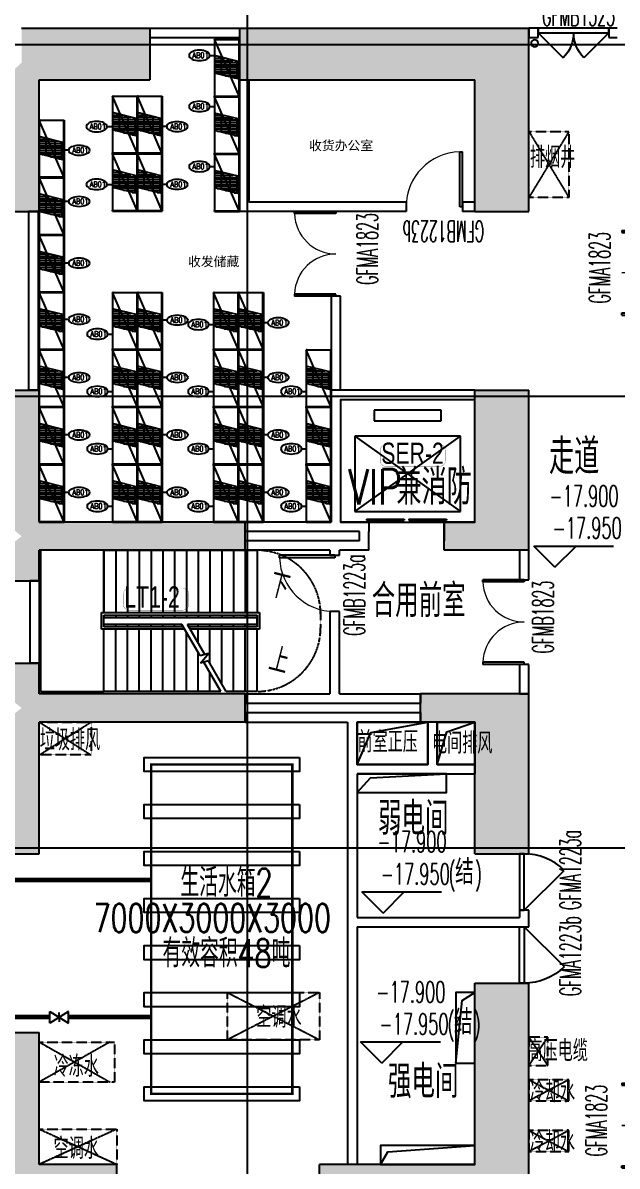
# Model space of a CAD drawing. Extents: x -12047294 to -5625356, y -1456591 to -622873.
# Drawn here: x -5755463 to -5742841, y -710536 to -686239 of the extents above; entities that cross this region are included whole.
import ezdxf
from ezdxf.enums import TextEntityAlignment as Align

# ---------------------------------------------------------------- set-up
doc = ezdxf.new("R2010")
doc.units = 0
doc.header["$LTSCALE"] = 10
doc.header["$MEASUREMENT"] = 0
for name, pattern in [('__DASH', [0.35, 0.25, -0.1]), ('DASH', [0.35, 0.25, -0.1]), ('DOTE', [2.42, 2, -0.2, 0.02, -0.2])]:
    doc.linetypes.add(name, pattern=pattern)
for name, color, linetype in [('A-COLUMN', 10, 'Continuous'), ('A-COLUMNH', 252, 'Continuous'), ('A-DIMELVE', 3, 'Continuous'), ('A-DIMLEAD', 130, 'Continuous'), ('A-DIMSYMB', 3, 'Continuous'), ('A-DOORWIN', 151, 'Continuous'), ('A-HOLE', 30, 'Continuous'), ('A-Hole-up', 40, 'DASH'), ('A-LINE', 4, 'Continuous'), ('A-STAIR', 152, 'Continuous'), ('A-STAIRS', 150, 'Continuous'), ('A-TEXTDOOR', 181, 'Continuous'), ('A-TextNum', 211, 'Continuous'), ('A-TextRoom', 7, 'Continuous'), ('A-TEXTROOM-报建', 210, 'Continuous'), ('A-TK', 7, 'Continuous'), ('A-WALL', 2, 'Continuous'), ('DOTE', 9, 'DOTE'), ('EQUIP', 1, 'Continuous'), ('Iteam', 4, 'Continuous'), ('M-AREA', 156, 'Continuous'), ('P-TEXT', 102, 'Continuous'), ('P-冷水-设备', 156, 'Continuous'), ('P-消火栓-立管', 156, 'Continuous'), ('P-给排水-文字', 156, 'Continuous'), ('P-设备基础', 156, 'Continuous')]:
    doc.layers.add(name, color=color, linetype=linetype)
doc.layers.add('p-冷水', color=156, linetype='Continuous', lineweight=60)
doc.styles.add('_TCH_DIM', font='tjromans.shx', dxfattribs={"width": 0.8, "bigfont": 'tjhztxt.shx'})
doc.styles.add('_TCH_WINDOW', font='tjromans.shx', dxfattribs={"width": 0.7, "height": 3.5, "bigfont": 'tjhztxt.shx'})
doc.styles.add('ARIAL', font='arial.ttf', dxfattribs={"width": 1.1})
doc.styles.add('DIM_FONT', font='romanc.shx', dxfattribs={"width": 0.8, "bigfont": 'hztxt.shx'})
doc.styles.add('SHZF-注释', font='romanc.shx', dxfattribs={"width": 0.8, "bigfont": 'shzf-hz.shx'})
doc.styles.get("Standard").update_dxf_attribs({"font": 'tjromans.shx', "width": 0.75, "bigfont": 'tjhztxt.shx'})
doc.styles.add('tjhz', font='tjromans.shx', dxfattribs={"width": 0.5, "bigfont": 'tjhztxt.shx'})
doc.styles.add('房间功能', font='tjromand.shx', dxfattribs={"width": 0.75, "bigfont": 'tjhts.shx'})
doc.styles.add('注解汉字', font='tjromans.shx', dxfattribs={"width": 0.75, "bigfont": 'tjhztxt.shx'})

# ---------------------------------------------------------------- blocks, each defined once
blk = doc.blocks.new('A$C50D712EB')
at = {"layer": 'M-AREA'}
blk.add_lwpolyline([(-9230, -9300), (19468, -9300), (19468, 2250), (-9230, 2250)], close=True, dxfattribs=at)
blk = doc.blocks.new('阀门')
for p, q in [((150, -100), (-150, 100)), ((150, 100), (-150, -100)), ((-150, 100), (-150, -100)), ((0, 100), (0, -100)), ((150, 100), (150, -100))]:
    blk.add_line(p, q)
blk = doc.blocks.new('SHB')
at = {"layer": 'P-冷水-设备'}
for p, q in [((-105, 656), (-105, 636)), ((-105, 656), (105, 656)), ((105, 636), (105, 656)), ((-105, 636), (-105, 616)), ((105, 636), (-105, 636)), ((105, 636), (-105, 636)), ((-105, 636), (105, 636)), ((-105, 616), (105, 616)), ((-105, 486), (-105, 506)), ((-105, 506), (105, 506)), ((105, 486), (-105, 486)), ((105, 486), (-105, 486)), ((-62, 466), (-40, 316)), ((63, 466), (40, 316)), ((105, 616), (105, 636)), ((105, 506), (105, 486)), ((344, 0), (-349, 0)), ((-243, -84), (-243, 205)), ((-199, 199), (-226, 199)), ((-50, 243), (-205, 243)), ((-199, 199), (-199, 226)), ((-199, 199), (-175, 199)), ((-199, 199), (-199, 174)), ((-179, 141), (-168, 110)), ((-153, 153), (-173, 173)), ((-153, 153), (-168, 138)), ((-153, 153), (-137, 169)), ((-153, 153), (-136, 136)), ((-141, 179), (-110, 168)), ((-66, 296), (66, 296)), ((-66, 296), (-66, 270)), ((-66, 270), (-11, 270)), ((-65, 282), (-10, 282)), ((0, 296), (0, -281)), ((9, 270), (65, 270)), ((10, 282), (66, 282)), ((205, 243), (45, 243)), ((67, 295), (67, 270)), ((141, 179), (110, 168)), ((153, 153), (136, 136)), ((153, 153), (137, 169)), ((153, 153), (173, 173)), ((153, 153), (168, 138)), ((179, 141), (168, 110)), ((199, 199), (175, 199)), ((199, 199), (199, 226)), ((199, 199), (199, 174)), ((199, 199), (226, 199)), ((243, -205), (243, 205)), ((-328, -134), (-297, -193)), ((-322, -131), (-291, -190)), ((-319, -163), (-315, -170)), ((-314, -160), (-318, -162)), ((-310, -168), (-314, -170)), ((-299, -152), (-308, -157)), ((-306, -156), (-302, -164)), ((-295, -160), (-304, -165)), ((-299, -141), (-303, -143)), ((-303, -144), (-291, -168)), ((-184, -97), (-302, -159)), ((-298, -141), (-285, -165)), ((-291, -191), (-295, -194)), ((-287, -146), (-294, -149)), ((-283, -154), (-289, -157)), ((-286, -166), (-289, -168)), ((-277, -69), (-245, -129)), ((-214, -189), (-245, -129)), ((-243, -205), (-243, -174)), ((-199, -199), (-226, -199)), ((-186, -74), (-220, -92)), ((-49, -243), (-205, -243)), ((-170, -112), (-200, -128)), ((-199, -199), (-199, -174)), ((-199, -199), (-199, -226)), ((-199, -199), (-175, -199)), ((-179, -141), (-168, -110)), ((-153, -153), (-173, -173)), ((-153, -153), (-168, -138)), ((-153, -153), (-136, -136)), ((-153, -153), (-137, -169)), ((-141, -179), (-110, -168)), ((-85, -311), (-85, -291)), ((-85, -291), (85, -291)), ((85, -311), (-85, -311)), ((-66, -266), (-11, -266)), ((-66, -291), (-66, -266)), ((-66, -291), (66, -291)), ((-65, -278), (-10, -278)), ((-62, -561), (-40, -311)), ((9, -266), (67, -266)), ((10, -278), (66, -278)), ((63, -561), (40, -311)), ((205, -243), (45, -243)), ((67, -290), (67, -266)), ((85, -291), (85, -311)), ((141, -179), (110, -168)), ((153, -153), (136, -136)), ((153, -153), (137, -169)), ((153, -153), (168, -138)), ((153, -153), (173, -173)), ((179, -141), (168, -110)), ((199, -199), (175, -199)), ((199, -199), (199, -174)), ((199, -199), (199, -226)), ((199, -199), (226, -199)), ((-105, -581), (-105, -561)), ((-105, -561), (105, -561)), ((-105, -581), (-105, -601)), ((105, -581), (-105, -581)), ((105, -581), (-105, -581)), ((-105, -601), (105, -601)), ((105, -561), (105, -581)), ((105, -601), (105, -581)), ((-105, -731), (-105, -711)), ((-105, -711), (105, -711)), ((105, -731), (-105, -731)), ((-105, -731), (-105, -751)), ((105, -731), (-105, -731)), ((-105, -751), (105, -751)), ((105, -711), (105, -731)), ((105, -751), (105, -731))]:
    blk.add_line(p, q, dxfattribs=at)
for points in [[(400, -400), (-400, -400), (-400, 400), (400, 400)], [(-105, 486), (-105, 466), (105, 466), (105, 486)], [(-85, 316), (-85, 296), (85, 296), (85, 316)]]:
    blk.add_lwpolyline(points, close=True, dxfattribs=at)
for centre, radius in [((-199, 199), 22), ((-199, 199), 12), ((0, 0), 199), ((0, 0), 176), ((-153, 153), 18.7), ((-153, 153), 10.2), ((0, 276), 11.6), ((0, 276), 6.5), ((153, 153), 18.7), ((153, 153), 10.2), ((199, 199), 22), ((199, 199), 12), ((-245, -129), 45.2), ((-245, -129), 37.4), ((-245, -129), 7.19), ((-199, -199), 22), ((-199, -199), 12), ((-153, -153), 18.7), ((-153, -153), 10.2), ((0, -272), 11.6), ((0, -272), 6.5), ((153, -153), 18.7), ((153, -153), 10.2), ((199, -199), 22), ((199, -199), 12)]:
    blk.add_circle(centre, radius, dxfattribs=at)
for centre, radius, start, end in [((0, 561), 83.3, 138.6522, 221.3478), ((0, 561), 83.3, 318.6522, 41.3478), ((-205, 205), 37.8, 90, 180), ((-153, 153), 28.8, 63.6632, 206.3368), ((-65, 283), 0.917, 180, 270), ((-163, 215), 122, 350.384, 24.4927), ((163, 215), 122, 155.5073, 189.616), ((66, 295), 0.917, 0, 90), ((66, 283), 0.917, 270, 0), ((153, 153), 28.8, 333.6632, 116.3368), ((205, 205), 37.8, 0, 90), ((-314, -169), 1.08, 207.7287, 297.7287), ((-302, -144), 1.08, 117.7287, 207.7287), ((-299, -142), 1.08, 27.7287, 117.7287), ((-296, -193), 1.08, 207.7287, 297.7287), ((-290, -167), 1.08, 207.7287, 297.7287), ((-292, -190), 1.08, 297.7287, 27.7287), ((-286, -165), 1.08, 297.7287, 27.7287), ((-205, -205), 37.8, 180, 270), ((-153, -153), 28.8, 153.6632, 296.3368), ((-65, -278), 0.917, 90, 180), ((-163, -215), 122, 335.5073, 9.616), ((163, -215), 122, 170.384, 204.4927), ((66, -278), 0.917, 0, 90), ((66, -290), 0.917, 270, 0), ((153, -153), 28.8, 243.6632, 26.3368), ((205, -205), 37.8, 270, 0), ((0, -656), 83.3, 138.6522, 221.3478), ((0, -656), 83.3, 318.6522, 41.3478)]:
    blk.add_arc(centre, radius, start, end, dxfattribs=at)
at = {"layer": 'P-冷水-设备', "style": 'DIM_FONT', "width": 0.8, "flags": 9}
for tag in ['YSIZE', 'XSIZE']:
    blk.add_attdef(tag, (0, 0), '', height=0.935, rotation=90, dxfattribs=at)
blk = doc.blocks.new('A$C39986770')
at = {"layer": 'p-冷水'}
for p, q in [((700, 1928), (-1700, 1928)), ((-600, 1717), (-600, 1928)), ((0, 1717), (0, 1928)), ((700, 0), (-1700, 0)), ((-1200, 0), (-1200, 212)), ((-600, 0), (-600, 212)), ((0, 0), (0, 212))]:
    blk.add_line(p, q, dxfattribs=at)
at = {"layer": 'p-冷水', "ltscale": 0.75}
blk.add_line((-1200, 717), (-1200, 564), dxfattribs=at)
at = {"layer": 'P-冷水-设备'}
for p, q in [((-1780, 1828), (-1780, 2028)), ((-1700, 1828), (-1700, 2028)), ((700, 1828), (700, 2028)), ((780, 1828), (780, 2028)), ((-1200, 628), (-1200, 1228)), ((300, 628), (600, 1228)), ((600, 628), (300, 1228)), ((-1500, 928), (-900, 928)), ((-1279, 564), (-1279, 549)), ((-1121, 564), (-1279, 564)), ((-1121, 564), (-1279, 564)), ((-1279, 549), (-1121, 549)), ((-1121, 549), (-1121, 564)), ((-1279, 452), (-1279, 467)), ((-1279, 467), (-1121, 467)), ((-1121, 452), (-1279, 452)), ((-1121, 452), (-1279, 452)), ((-1121, 467), (-1121, 452)), ((-1780, -100), (-1780, 100)), ((-1700, -100), (-1700, 100)), ((700, -100), (700, 100)), ((780, -100), (780, 100))]:
    blk.add_line(p, q, dxfattribs=at)
for points in [[(-1500, 1228), (-1500, 628), (-900, 628), (-900, 1228)], [(300, 1228), (300, 628), (600, 628), (600, 1228)]]:
    blk.add_lwpolyline(points, close=True, dxfattribs=at)
blk.add_circle((-1200, 928), 212, dxfattribs=at)
for start, end in [(138.6522, 221.3478), (318.6522, 41.3478)]:
    blk.add_arc((-1200, 508), 62.4, start, end, dxfattribs=at)
at = {"layer": 'P-冷水-设备', "xscale": -0.75, "yscale": 0.75, "zscale": 0.75, "rotation": 269.9999999998505}
for p in [(-600, 1604), (0, 1604), (-1200, 324), (-600, 324), (0, 324)]:
    blk.add_blockref('阀门', p, dxfattribs=at)
at = {"layer": 'P-冷水-设备', "extrusion": (0, 0, -1), "xscale": 0.75, "yscale": 0.75, "zscale": -0.75, "rotation": 179.9999999998296}
for p in [(600, 928), (0, 928)]:
    blk.add_blockref('SHB', p, dxfattribs=at)
blk = doc.blocks.new('*U133')
for p, q in [((-2, -1.25), (-2, 1.25)), ((-2, 1.25), (2, -1.25)), ((2, 1.25), (-2, -1.25)), ((0, 0), (0, 1)), ((0, 0), (0, -1)), ((2, -1.25), (2, 1.25))]:
    blk.add_line(p, q)
blk = doc.blocks.new('A$C26B52835')
at = {"layer": 'p-冷水'}
for p, q in [((4370, -3450), (2700, -3450)), ((2700, -3450), (2700, -4250)), ((6930, -3450), (12250, -3450)), ((10102, -6375), (8200, -6375)), ((12250, -6375, 3709), (10498, -6375, 704))]:
    blk.add_line(p, q, dxfattribs=at)
at = {"layer": 'P-冷水-设备', "ltscale": 2, "const_width": 50}
for points in [[(12250, -1000), (12250, -8000), (15250, -8000), (15250, -1000)], [(1200, -4250), (8200, -4250), (8200, -8250), (1200, -8250)]]:
    blk.add_lwpolyline(points, close=True, dxfattribs=at)
at = {"layer": 'P-设备基础', "ltscale": 2}
for points in [[(15400, -850), (15400, -1150), (12100, -1150), (12100, -850)], [(15400, -1850), (15400, -2150), (12100, -2150), (12100, -1850)], [(15400, -2850), (15400, -3150), (12100, -3150), (12100, -2850)], [(15400, -3850), (15400, -4150), (12100, -4150), (12100, -3850)], [(1050, -8400), (1350, -8400), (1350, -4100), (1050, -4100)], [(2050, -8400), (2350, -8400), (2350, -4100), (2050, -4100)], [(3050, -8400), (3350, -8400), (3350, -4100), (3050, -4100)], [(4050, -8400), (4350, -8400), (4350, -4100), (4050, -4100)], [(5050, -8400), (5350, -8400), (5350, -4100), (5050, -4100)], [(6050, -8400), (6350, -8400), (6350, -4100), (6050, -4100)], [(7050, -8400), (7350, -8400), (7350, -4100), (7050, -4100)], [(8050, -8400), (8350, -8400), (8350, -4100), (8050, -4100)], [(15400, -4850), (15400, -5150), (12100, -5150), (12100, -4850)], [(15400, -5850), (15400, -6150), (12100, -6150), (12100, -5850)], [(15400, -6850), (15400, -7150), (12100, -7150), (12100, -6850)], [(15400, -7850), (15400, -8150), (12100, -8150), (12100, -7850)]]:
    blk.add_lwpolyline(points, close=True, dxfattribs=at)
at = {"layer": 'P-冷水-设备', "rotation": 180.0000000007623}
blk.add_blockref('A$C39986770', (5150, -1522), dxfattribs=at)
at = {"layer": 'P-冷水-设备', "xscale": 99.00000000336149, "yscale": 99.00000000336149, "zscale": 1.237499999999999}
blk.add_blockref('*U133', (10300, -6375), dxfattribs=at)
at = {"layer": 'P-给排水-文字', "style": 'tjhz', "width": 0.7}
for s, p in [('生活水箱2', (13850, -3812)), ('7000X3000X3000', (13550, -4562)), ('生活水箱1', (4750, -5484)), ('有效容积48吨', (13850, -5312)), ('7000X4000X3000', (4750, -6234)), ('有效容积64吨', (4750, -6984))]:
    blk.add_text(s, height=600, dxfattribs=at).set_placement(p, align=Align.CENTER)
blk = doc.blocks.new('$DorLib2D$00000116')
at = {"color": 0}
for p, q in [((-0.5, 0), (-0.146, 0.354)), ((0.5, 0), (0.146, 0.354))]:
    blk.add_line(p, q, dxfattribs=at)
for centre, start, end in [((-0.5, 0), 0, 45), ((0.5, 0), 135, 180)]:
    blk.add_arc(centre, 0.5, start, end, dxfattribs=at)
blk = doc.blocks.new('$DorLib2D$00000002')
for p, q in [((-0.5, 0), (-0.5, 0.4875)), ((-0.475, 0.4875), (-0.5, 0.4875)), ((-0.475, 0), (-0.475, 0.4875)), ((0.475, 0), (0.475, 0.4875)), ((0.475, 0.4875), (0.5, 0.4875)), ((0.5, 0), (0.5, 0.4875)), ((-0.5, 0), (-0.475, 0)), ((0.5, 0), (0.475, 0))]:
    blk.add_line(p, q)
at = {"lineweight": 13}
for centre, start, end in [((-0.4875, 0), 0, 88.53072), ((0.4875, 0), 91.46928, 180)]:
    blk.add_arc(centre, 0.4875, start, end, dxfattribs=at)
blk = doc.blocks.new('$DorLib2D$00000001')
for p, q in [((0.45, 0.975), (0.5, 0.975)), ((0.45, 0), (0.45, 0.975)), ((0.5, 0), (0.5, 0.975)), ((0.5, 0), (0.45, 0))]:
    blk.add_line(p, q)
at = {"lineweight": 13}
blk.add_arc((0.475, 0), 0.975, 91.4693, 180, dxfattribs=at)
blk = doc.blocks.new('VIPDT')
at = {"layer": 'A-STAIRS'}
for p, q in [((712, -225), (712, -450)), ((2138, -225), (712, -225)), ((2138, -450), (2138, -225)), ((712, -450), (2138, -450)), ((300, -775), (300, -2375)), ((2550, -775), (300, -775)), ((300, -775), (2550, -2375)), ((300, -2375), (2550, -775)), ((2550, -2375), (2550, -775)), ((300, -2375), (2550, -2375))]:
    blk.add_line(p, q, dxfattribs=at)
blk.add_lwpolyline([(2850, 0), (0, 0), (0, -2600), (2850, -2600)], close=True, dxfattribs=at)
at = {"layer": 'A-TextNum', "const_width": 5}
blk.add_lwpolyline([(974, -954), (2100, -954, -0.414214), (2235, -1089), (2235, -1282, -0.414214), (2100, -1417), (974, -1417, -0.414214), (839, -1282), (839, -1089, -0.414214)], format="xyb", close=True, dxfattribs=at)
at = {"layer": 'A-TextNum', "style": '房间功能', "width": 0.75}
blk.add_text('SER-2', height=450, dxfattribs=at).set_placement((864, -1362))
at = {"layer": 'A-TextRoom', "style": '注解汉字', "width": 0.75}
for s, p in [('兼消防', (1185, -2227)), ('VIP', (168, -2227))]:
    blk.add_text(s, height=750, dxfattribs=at).set_placement(p)
blk = doc.blocks.new('fdsDWqw#wFDS')
at = {"layer": 'A-COLUMNH'}
for points in [[(-9600, 23417), (-9225, 23050), (-6875, 23050), (-6875, 24150), (-9600, 24150)], [(-4975, 23050), (25, 23050), (1175, 24150), (-4975, 24150)], [(1175, 20250), (1175, 24150), (25, 23050), (25, 20250)], [(-9225, 20250), (-9225, 23050), (-9600, 23417), (-9975, 23050), (-9975, 20250)], [(-9600, 13350), (-9225, 13650), (-9225, 16450), (-9975, 16450), (-9975, 13650)], [(25, 13650), (1175, 13050), (1175, 16450), (25, 16450)], [(-4850, 13650), (-9225, 13650), (-9600, 13350), (-9225, 13050), (-4850, 13050)], [(1175, 13050), (25, 13650), (-625, 13650), (-625, 13050)], [(-9225, 12400), (-9225, 13050), (-9600, 13350), (-9975, 13050), (-9975, 12400)], [(-9600, 9700), (-9225, 10000), (-9225, 10650), (-9975, 10650), (-9975, 10000)], [(-4850, 10000), (-9225, 10000), (-9600, 9700), (-9225, 9400), (-4850, 9400)], [(25, 9400), (1175, 10000), (-1125, 10000), (-1125, 9400)], [(1175, 6600), (1175, 10000), (25, 9400), (25, 6600)], [(-9225, 6600), (-9225, 9400), (-9600, 9700), (-9975, 9400), (-9975, 6600)], [(25, 0), (1175, -1100), (1175, 3850), (25, 3850)], [(-9600, -367), (-9225, 0), (-9225, 2800), (-9975, 2800), (-9975, 0)], [(-7575, 0), (-9225, 0), (-9600, -367), (-9600, -1100), (-7575, -1100)], [(1175, -1100), (25, 0), (-3275, 0), (-3275, -1100)]]:
    blk.add_hatch(color=256, dxfattribs=at).paths.add_polyline_path(points)
at = {"layer": 'A-COLUMN'}
for p, q in [((-9600, 24150), (-6875, 24150)), ((-6875, 24150), (-6875, 23050)), ((-4975, 24150), (1175, 24150)), ((-4975, 24150), (-4975, 23050)), ((1175, 20250), (1175, 24150)), ((-9225, 20250), (-9225, 23050)), ((-9225, 23050), (-6875, 23050)), ((-4975, 23050), (25, 23050)), ((25, 20250), (25, 23050)), ((-9975, 20250), (-9225, 20250)), ((25, 20250), (1175, 20250)), ((-9975, 16450), (-9225, 16450)), ((-9225, 13650), (-9225, 16450)), ((25, 13650), (25, 16450)), ((25, 16450), (1175, 16450)), ((1175, 13050), (1175, 16450)), ((-4850, 13650), (-9225, 13650)), ((-4850, 13050), (-4850, 13650)), ((25, 13650), (-625, 13650)), ((-625, 13050), (-625, 13650)), ((-4850, 13050), (-9225, 13050)), ((-9225, 12400), (-9225, 13050)), ((1175, 13050), (-625, 13050)), ((-9975, 12400), (-9225, 12400)), ((-9975, 10650), (-9225, 10650)), ((-9225, 10000), (-9225, 10650)), ((-4850, 10000), (-9225, 10000)), ((-4850, 9400), (-4850, 10000)), ((1175, 10000), (-1125, 10000)), ((-1125, 9400), (-1125, 10000)), ((1175, 6600), (1175, 10000)), ((-4850, 9400), (-9225, 9400)), ((-9225, 6600), (-9225, 9400)), ((25, 9400), (-1125, 9400)), ((25, 6600), (25, 9400)), ((-9975, 6600), (-9225, 6600)), ((25, 6600), (1175, 6600)), ((25, 0), (25, 3850)), ((25, 3850), (1175, 3850)), ((1175, -1100), (1175, 3850)), ((-9975, 2800), (-9225, 2800)), ((-9225, 0), (-9225, 2800)), ((-7575, 0), (-9225, 0)), ((25, 0), (-3275, 0)), ((-7575, -1100), (-7575, 0)), ((-3275, -1100), (-3275, 0))]:
    blk.add_line(p, q, dxfattribs=at)
blk = doc.blocks.new('消火栓立管')
at = {"layer": 'P-消火栓-立管'}
blk.add_circle((0, 0), 75, dxfattribs=at)
blk = doc.blocks.new('$DorLib2D$00000114')
at = {"color": 0}
blk.add_line((0.5, 0), (-0.207, 0.707), dxfattribs=at)
blk.add_arc((0.5, 0), 1, 135, 180, dxfattribs=at)
blk = doc.blocks.new('$DorLib2D$00000127')
at = {"color": 0}
for points in [[(-0.533, 0.795), (-0.533, 0.69)], [(-0.033, 0.795), (-0.533, 0.795)], [(-0.033, 0.795), (-0.033, 0.69)], [(0.533, 0.795), (0.033, 0.795)], [(0.033, 0.795), (0.033, 0.69)], [(0.533, 0.795), (0.533, 0.69)], [(-0.033, 0.69), (-0.533, 0.69)], [(0.533, 0.69), (0.033, 0.69)], [(0.5, 0.5), (-0.5, 0.5)]]:
    blk.add_lwpolyline(points, dxfattribs=at)
blk = doc.blocks.new('LXX09082059')
at = {"layer": 'EQUIP', "color": 8}
blk.add_line((-632, -275), (588, 255), dxfattribs=at)
at = {"layer": 'EQUIP'}
for p, q in [((-632, 255), (-632, -275)), ((588, 255), (-632, 255)), ((-632, 255), (-611, 255)), ((-632, 236), (-632, 255)), ((-630, 254), (-613, 254)), ((-630, 238), (-630, 254)), ((-613, 254), (-613, 238)), ((-611, 255), (-611, 236)), ((-611, 247), (567, 247)), ((-259, -275), (-128, 255)), ((111, -275), (242, 255)), ((588, 255), (567, 255)), ((567, 255), (567, 236)), ((586, 254), (569, 254)), ((569, 254), (569, 238)), ((586, 238), (586, 254)), ((588, 255), (588, -275)), ((588, 236), (588, 255)), ((-611, 236), (-632, 236)), ((-613, 238), (-630, 238)), ((-624, -255), (-624, 236)), ((567, 236), (588, 236)), ((569, 238), (586, 238)), ((580, -255), (580, 236)), ((-632, -255), (-632, -275)), ((-611, -255), (-632, -255)), ((588, -275), (-632, -275)), ((-632, -275), (-611, -275)), ((-630, -257), (-630, -273)), ((-613, -257), (-630, -257)), ((-630, -273), (-613, -273)), ((588, -275), (-621, -275)), ((-613, -273), (-613, -257)), ((-611, -275), (-611, -255)), ((-611, -267), (567, -267)), ((567, -275), (567, -255)), ((567, -255), (588, -255)), ((588, -275), (567, -275)), ((569, -273), (569, -257)), ((569, -257), (586, -257)), ((586, -273), (569, -273)), ((586, -257), (586, -273)), ((588, -255), (588, -275))]:
    blk.add_line(p, q, dxfattribs=at)
at = {"layer": 'EQUIP', "linetype": 'Continuous'}
for p, q in [((-94, 255), (-94, -275)), ((-47, 255), (-47, -275)), ((0, 255), (0, -275)), ((47, 255), (47, -275)), ((94, 255), (94, -275)), ((141, 255), (141, -138)), ((188, 255), (188, 41)), ((234, 255), (234, 219)), ((-188, 17), (-188, -275)), ((-168, 108), (202, 108)), ((-141, 196), (-141, -275)), ((-248, -227), (122, -227)), ((-234, -162), (-234, -275)), ((-208, -80), (162, -80))]:
    blk.add_line(p, q, dxfattribs=at)

msp = doc.modelspace()

# ---------------------------------------------------------------- hatches: boundary and pattern name
at = {"layer": 'A-TEXTROOM-报建'}
h = msp.add_hatch(dxfattribs=at)
h.set_pattern_fill('ANSI31', color=156, scale=300)
h.set_pattern_definition([(45, (6459.6, 7e-09), (-336.759605, 336.759605), [])])
edge = h.paths.add_edge_path(flags=16)
edge.add_arc((-5789890.1, -733372.9), 19800.3, 180.00002, 210.33182)
edge.add_line((-5806980, -743372.1), (-5798690.9, -743375))
edge.add_arc((-5798679.1, -768354), 24979, 71.82959, 90.02715, ccw=False)
edge.add_arc((-5798679.1, -768354), 24979, 46.40636, 71.82959, ccw=False)
edge.add_arc((-5761511.4, -729209.4), 29000, 226.55073, 235.72344)
edge.add_line((-5777843.9, -753173), (-5734626.5, -753172.4))
edge.add_line((-5734626.5, -753172.4), (-5734626.6, -742573))
edge.add_line((-5734626.6, -742573), (-5724090.3, -742573.2))
edge.add_line((-5724090.3, -742573.2), (-5724090.3, -706873))
edge.add_line((-5724090.3, -706873), (-5715090.4, -706873))
edge.add_line((-5715090.4, -706873), (-5715090.4, -697848.9))
edge.add_arc((-5806750.6, -701974.8), 91753, 2.577338, 4.963321)
edge.add_arc((-5757072.8, -697881.8), 41908, 5.26452, 17.9861)
edge.add_arc((-5817479.3, -718426.1), 105710, 18.467251, 21.437185)
edge.add_arc((-5747882, -689052.2), 30252, 17.82622, 40.55905)
edge.add_arc((-5746701.1, -686704.3), 27846.7, 38.4683, 72.82075)
edge.add_arc((-5793741.7, -821555.8), 170652.4, 71.1042, 72.756978)
edge.add_line((-5743156, -658573.2), (-5782091.3, -658573.2))
edge.add_line((-5782091.3, -658573.2), (-5782091.3, -664172.9))
edge.add_line((-5782091.3, -664172.9), (-5804290.4, -664172.9))
edge.add_line((-5804290.4, -664172.9), (-5804290.4, -680572.8))
edge.add_line((-5804290.4, -680572.8), (-5809690.4, -680572.8))
edge.add_line((-5809690.4, -680572.8), (-5809690.4, -733372.9))
h.paths.add_polyline_path([(-5821993.3, -644043.7), (-5678940.3, -644043.7), (-5678940.3, -767193.7), (-5821993.3, -767193.7)])

# ---------------------------------------------------------------- linework, layer by layer
at = {"layer": 'A-DIMELVE'}
for p, q in [((-5744161.1, -697807.5), (-5744611.1, -697357.5)), ((-5744611.1, -697357.5), (-5742915.9, -697357.5)), ((-5744161.1, -697807.5), (-5743711.1, -697357.5)), ((-5747813.5, -705156.5), (-5748263.5, -704706.5)), ((-5748263.5, -704706.5), (-5746568.3, -704706.5)), ((-5747813.5, -705156.5), (-5747363.5, -704706.5)), ((-5747839.5, -708345), (-5748289.5, -707895)), ((-5748289.5, -707895), (-5746594.3, -707895)), ((-5747839.5, -708345), (-5747389.5, -707895))]:
    msp.add_line(p, q, dxfattribs=at)
at = {"layer": 'A-DIMSYMB', "color": 0, "elevation": 100}
for points in [[(-5750364.7, -698160.9, 0, 0, 0), (-5754414.7, -698160.9, 0, 0, 0), (-5754414.7, -699735.9, 0, 0, 0), (-5752189.7, -699735.9, 120, 0, 0), (-5751739.7, -699735.9, 0, 0, 0)], [(-5750364.7, -699735.9, 0, 0, 0), (-5751039.7, -699735.9, 120, 0, 0), (-5751489.7, -699735.9, 0, 0, 0)]]:
    msp.add_lwpolyline(points, format="xyseb", dxfattribs=at)
at = {"layer": 'A-DOORWIN'}
for points in [[(-5743014.7, -686348.4), (-5744514.7, -686348.4), (-5744514.7, -686448.4), (-5743014.7, -686448.4)], [(-5744914.7, -703898.4), (-5744914.7, -705098.4), (-5744814.7, -705098.4), (-5744814.7, -703898.4)], [(-5744914.7, -706648.4), (-5744914.7, -705448.4), (-5744814.7, -705448.4), (-5744814.7, -706648.4)]]:
    msp.add_lwpolyline(points, close=True, dxfattribs=at)
at = {"layer": 'A-HOLE', "elevation": 0}
for points in [[(-5748364.7, -701998.4), (-5748074.2, -701321.4), (-5746864.7, -701098.4)], [(-5746864.7, -701098.4), (-5748364.7, -701098.4), (-5748364.7, -701998.4), (-5746864.7, -701998.4), (-5746864.7, -701098.4)], [(-5746664.7, -701998.4), (-5746457.9, -701302.6), (-5745864.7, -701098.4)], [(-5745864.7, -701098.4), (-5746664.7, -701098.4), (-5746664.7, -701998.4), (-5745864.7, -701998.4), (-5745864.7, -701098.4)], [(-5748364.7, -702198.4), (-5748363.5, -702598.4), (-5746464.7, -702598.4), (-5746464.7, -702198.4), (-5748364.7, -702198.4)], [(-5748363.5, -702598.4), (-5748079.7, -702286.2), (-5746464.7, -702198.4)], [(-5745864.7, -708348.4), (-5745864.7, -706848.4), (-5746264.7, -706848.4), (-5746264.7, -708348.4), (-5745864.7, -708348.4)], [(-5746264.7, -708348.4), (-5746133.8, -707015.3), (-5745864.7, -706848.4)], [(-5747864.7, -710498.4), (-5745864.7, -710498.4), (-5745864.7, -710098.4), (-5747864.7, -710098.4), (-5747864.7, -710498.4)]]:
    msp.add_lwpolyline(points, dxfattribs=at)
for points in [[(-5748364.7, -701098.4), (-5746864.7, -701098.4), (-5746864.7, -701998.4), (-5748364.7, -701998.4)], [(-5746664.7, -701098.4), (-5745864.7, -701098.4), (-5745864.7, -701998.4), (-5746664.7, -701998.4)]]:
    msp.add_lwpolyline(points, close=True, dxfattribs=at)
at = {"layer": 'A-HOLE'}
msp.add_lwpolyline([(-5747864.7, -710498.4), (-5747714.4, -710228.6), (-5745864.7, -710098.4)], dxfattribs=at)
at = {"layer": 'A-Hole-up'}
for p, q in [((-5744714.7, -688548.4), (-5743864.7, -689948.4)), ((-5743864.7, -688548.4), (-5744714.7, -689948.4)), ((-5755114.7, -701098.4), (-5754014.7, -701798.4)), ((-5755114.7, -701798.4), (-5754014.7, -701098.4)), ((-5751114.7, -706848.4), (-5749164.7, -707848.4)), ((-5749164.7, -706848.4), (-5751114.7, -707848.4)), ((-5755114.7, -707898.4), (-5753614.7, -708748.4)), ((-5753614.7, -707898.4), (-5755114.7, -708748.4)), ((-5744714.7, -707798.4), (-5744314.7, -708398.4)), ((-5744714.7, -708398.4), (-5744314.7, -707798.4)), ((-5744714.7, -708698.4), (-5743864.7, -709148.4)), ((-5743864.7, -708698.4), (-5744714.7, -709148.4)), ((-5755114.7, -709748.4), (-5753464.7, -710498.4)), ((-5753464.7, -709748.4), (-5755114.7, -710498.4)), ((-5744714.7, -709778.4), (-5743864.7, -710228.4)), ((-5743864.7, -709778.4), (-5744714.7, -710228.4))]:
    msp.add_line(p, q, dxfattribs=at)
at = {"layer": 'A-Hole-up', "elevation": 0}
for points in [[(-5743864.7, -689948.4), (-5744714.7, -689948.4), (-5744714.7, -688548.4), (-5743864.7, -688548.4)], [(-5751114.7, -706848.4), (-5749164.7, -706848.4), (-5749164.7, -707848.4), (-5751114.7, -707848.4)], [(-5743864.7, -708698.4), (-5744714.7, -708698.4), (-5744714.7, -709148.4), (-5743864.7, -709148.4)], [(-5743864.7, -709778.4), (-5744714.7, -709778.4), (-5744714.7, -710228.4), (-5743864.7, -710228.4)]]:
    msp.add_lwpolyline(points, close=True, dxfattribs=at)
for points in [[(-5755114.7, -701098.4), (-5754014.7, -701098.4), (-5754014.7, -701798.4), (-5755114.7, -701798.4), (-5755114.7, -701098.4)], [(-5744714.7, -708398.4), (-5744314.7, -708398.4), (-5744314.7, -707798.4), (-5744714.7, -707798.4), (-5744714.7, -708398.4)]]:
    msp.add_lwpolyline(points, dxfattribs=at)
at = {"layer": 'A-Hole-up'}
for points in [[(-5753514.7, -707898.4), (-5753514.7, -708748.4), (-5755114.7, -708748.4), (-5755114.7, -707898.4)], [(-5755114.7, -709748.4), (-5753464.7, -709748.4), (-5753464.7, -710498.4), (-5755114.7, -710498.4)]]:
    msp.add_lwpolyline(points, close=True, dxfattribs=at)
at = {"layer": 'A-STAIR', "color": 0}
for p, q in [((-5753739.7, -697448.4), (-5755089.7, -697448.4)), ((-5755089.7, -697448.4), (-5755089.7, -700448.4)), ((-5753739.7, -697448.4), (-5750489.7, -697448.4)), ((-5753739.7, -697448.4), (-5753739.7, -698773.4)), ((-5753739.7, -698773.4), (-5753739.7, -697448.4)), ((-5753489.7, -697448.4), (-5753489.7, -698773.4)), ((-5753239.7, -697448.4), (-5753239.7, -698773.4)), ((-5752989.7, -697448.4), (-5752989.7, -698773.4)), ((-5752739.7, -697448.4), (-5752739.7, -698773.4)), ((-5752489.7, -697448.4), (-5752489.7, -698773.4)), ((-5752239.7, -697448.4), (-5752239.7, -698773.4)), ((-5751989.7, -697448.4), (-5751989.7, -698773.4)), ((-5751739.7, -697448.4), (-5751739.7, -698773.4)), ((-5751489.7, -697448.4), (-5751489.7, -698773.4)), ((-5751239.7, -697448.4), (-5751239.7, -698773.4)), ((-5750989.7, -697448.4), (-5750989.7, -698773.4)), ((-5750739.7, -697448.4), (-5750739.7, -698773.4)), ((-5750489.7, -697448.4), (-5750489.7, -698773.4)), ((-5753789.7, -699123.4), (-5753789.7, -698773.4)), ((-5753789.7, -698773.4), (-5750439.7, -698773.4)), ((-5750439.7, -698773.4), (-5750439.7, -699123.4)), ((-5753739.7, -698823.4), (-5753739.7, -698873.4)), ((-5753739.7, -699073.4), (-5753739.7, -698823.4)), ((-5753739.7, -698823.4), (-5750489.7, -698823.4)), ((-5753739.7, -699073.4), (-5753739.7, -698823.4)), ((-5753739.7, -698873.4), (-5750489.7, -698873.4)), ((-5752083.8, -699023.4), (-5753739.7, -699023.4)), ((-5753739.7, -699073.4), (-5753739.7, -699023.4)), ((-5753489.7, -698823.4), (-5753489.7, -698873.4)), ((-5753489.7, -699073.4), (-5753489.7, -699023.4)), ((-5753239.7, -698823.4), (-5753239.7, -698873.4)), ((-5753239.7, -699073.4), (-5753239.7, -699023.4)), ((-5752989.7, -698823.4), (-5752989.7, -698873.4)), ((-5752989.7, -699073.4), (-5752989.7, -699023.4)), ((-5752739.7, -698823.4), (-5752739.7, -698873.4)), ((-5752739.7, -699073.4), (-5752739.7, -699023.4)), ((-5752489.7, -698823.4), (-5752489.7, -698873.4)), ((-5752489.7, -699073.4), (-5752489.7, -699023.4)), ((-5752239.7, -698823.4), (-5752239.7, -698873.4)), ((-5752239.7, -699073.4), (-5752239.7, -699023.4)), ((-5751699.6, -699688.8), (-5752083.8, -699023.4)), ((-5751989.7, -698823.4), (-5751989.7, -698873.4)), ((-5750489.7, -699023.4), (-5751968.3, -699023.4)), ((-5751599.6, -699662), (-5751968.3, -699023.4)), ((-5751739.7, -698823.4), (-5751739.7, -698873.4)), ((-5751739.7, -699073.4), (-5751739.7, -699023.4)), ((-5751489.7, -698823.4), (-5751489.7, -698873.4)), ((-5751489.7, -699073.4), (-5751489.7, -699023.4)), ((-5751239.7, -698823.4), (-5751239.7, -698873.4)), ((-5751239.7, -699073.4), (-5751239.7, -699023.4)), ((-5750989.7, -698823.4), (-5750989.7, -698873.4)), ((-5750989.7, -699073.4), (-5750989.7, -699023.4)), ((-5750739.7, -698823.4), (-5750739.7, -698873.4)), ((-5750739.7, -699073.4), (-5750739.7, -699023.4)), ((-5750489.7, -698823.4), (-5750489.7, -698873.4)), ((-5750489.7, -698823.4), (-5750489.7, -699073.4)), ((-5750489.7, -699023.4), (-5750489.7, -698873.4)), ((-5750489.7, -699073.4), (-5750489.7, -699023.4)), ((-5752026, -699123.4), (-5753789.7, -699123.4)), ((-5752054.9, -699073.4), (-5753739.7, -699073.4)), ((-5753739.7, -700448.4), (-5753739.7, -699123.4)), ((-5753739.7, -700448.4), (-5753739.7, -699123.4)), ((-5753489.7, -700448.4), (-5753489.7, -699123.4)), ((-5753239.7, -700448.4), (-5753239.7, -699123.4)), ((-5752989.7, -700448.4), (-5752989.7, -699123.4)), ((-5752739.7, -700448.4), (-5752739.7, -699123.4)), ((-5752489.7, -700448.4), (-5752489.7, -699123.4)), ((-5752239.7, -700448.4), (-5752239.7, -699123.4)), ((-5751989.7, -700448.4), (-5751989.7, -699186.4)), ((-5750489.7, -699073.4), (-5751939.4, -699073.4)), ((-5750439.7, -699123.4), (-5751910.6, -699123.4)), ((-5751739.7, -699419.4), (-5751739.7, -699123.4)), ((-5751489.7, -699852.4), (-5751489.7, -699123.4)), ((-5751239.7, -700285.5), (-5751239.7, -699123.4)), ((-5750989.7, -700448.4), (-5750989.7, -699123.4)), ((-5750739.7, -700448.4), (-5750739.7, -699123.4)), ((-5750489.7, -700448.4), (-5750489.7, -699123.4)), ((-5751739.7, -700448.4), (-5751739.7, -699619.4)), ((-5751519.2, -699640.5), (-5751699.6, -699688.8)), ((-5751692.1, -699846.5), (-5751519.2, -699640.5)), ((-5751519.7, -699800.3), (-5751692.1, -699846.5)), ((-5751261, -700448.4), (-5751619.7, -699827.1)), ((-5751145.6, -700448.4), (-5751519.7, -699800.3)), ((-5751489.7, -700448.4), (-5751489.7, -700052.4)), ((-5755089.7, -700448.4), (-5753739.7, -700448.4)), ((-5751261, -700448.4), (-5753739.7, -700448.4)), ((-5750489.7, -700448.4), (-5751145.6, -700448.4))]:
    msp.add_line(p, q, dxfattribs=at)
at = {"layer": 'A-STAIRS', "color": 253, "linetype": '__DASH', "elevation": 2526.6}
msp.add_lwpolyline([(-5749139.7, -698748.4), (-5749139.7, -699098.4)], dxfattribs=at)
at = {"layer": 'A-STAIRS', "color": 253, "linetype": '__DASH'}
for centre, start, end in [((-5750489.7, -698798.4, 2526.6), 0, 90), ((-5750489.7, -699098.4, 2526.6), 270, 0)]:
    msp.add_arc(centre, 1350, start, end, dxfattribs=at)
at = {"layer": 'A-TextNum', "const_width": 5, "elevation": -100}
msp.add_lwpolyline([(-5753197.9, -698256.6), (-5752071.2, -698256.6, -0.4142136), (-5751936.2, -698391.6), (-5751936.2, -698584.3, -0.4142136), (-5752071.2, -698719.3), (-5753197.9, -698719.3, -0.4142136), (-5753332.9, -698584.3), (-5753332.9, -698391.6, -0.4142136)], format="xyb", close=True, dxfattribs=at)
at = {"layer": 'A-WALL'}
for p, q in [((-5752764.7, -686348.4), (-5750864.7, -686348.4)), ((-5752764.7, -686348.4), (-5752764.7, -686548.4)), ((-5750864.7, -686348.4), (-5750864.7, -686548.4)), ((-5744514.7, -686348.4), (-5744714.7, -686348.4)), ((-5744714.7, -686348.4), (-5744714.7, -686548.4)), ((-5744514.7, -686548.4), (-5744514.7, -686348.4)), ((-5742839.7, -686348.4), (-5743014.7, -686348.4)), ((-5743014.7, -686348.4), (-5743014.7, -686548.4)), ((-5752764.7, -686548.4), (-5750864.7, -686548.4)), ((-5744714.7, -686548.4), (-5744514.7, -686548.4)), ((-5743014.7, -686548.4), (-5742839.7, -686548.4)), ((-5750864.7, -687448.4), (-5750864.7, -690248.4)), ((-5750664.7, -687448.4), (-5750664.7, -690048.4)), ((-5755339.7, -690248.4), (-5755339.7, -694048.4)), ((-5755139.7, -690248.4), (-5755339.7, -690248.4)), ((-5755139.7, -690248.4), (-5755139.7, -694048.4)), ((-5747323.1, -690248.4), (-5750864.7, -690248.4)), ((-5747323.1, -690048.4), (-5750664.7, -690048.4)), ((-5747323.1, -690048.4), (-5747323.1, -690248.4)), ((-5745864.7, -690048.4), (-5746123.1, -690048.4)), ((-5746123.1, -690048.4), (-5746123.1, -690248.4)), ((-5745864.7, -690248.4), (-5746123.1, -690248.4)), ((-5744914.7, -690248.4), (-5744714.7, -690248.4)), ((-5748714.7, -692048.4), (-5748914.7, -692048.4)), ((-5748914.7, -692048.4), (-5748914.7, -694048.4)), ((-5748714.7, -694048.4), (-5748714.7, -692048.4)), ((-5755139.7, -694048.4), (-5755339.7, -694048.4)), ((-5745864.7, -694048.4), (-5748914.7, -694048.4)), ((-5748914.7, -694048.4), (-5748914.7, -696848.4)), ((-5745864.7, -694248.4), (-5745864.7, -694048.4)), ((-5744914.7, -694048.4), (-5744714.7, -694048.4)), ((-5745864.7, -694248.4), (-5748714.7, -694248.4)), ((-5748714.7, -694248.4), (-5748714.7, -696848.4)), ((-5748914.7, -696848.4), (-5750739.7, -696848.4)), ((-5750739.7, -697048.4), (-5750739.7, -696848.4)), ((-5748914.7, -697048.4), (-5750739.7, -697048.4)), ((-5748314.7, -697048.4), (-5748914.7, -697048.4)), ((-5748114.7, -696848.4), (-5748714.7, -696848.4)), ((-5748314.7, -697248.4), (-5748314.7, -697048.4)), ((-5748114.7, -696848.4), (-5748114.7, -697048.4)), ((-5748114.7, -697448.4), (-5748114.7, -697048.4)), ((-5746514.7, -696848.4), (-5746514.7, -697048.4)), ((-5746514.7, -697048.4), (-5746514.7, -697048.4)), ((-5746514.7, -697048.4), (-5746514.7, -697248.4)), ((-5746514.7, -697048.4), (-5746514.7, -697248.4)), ((-5748939.7, -697248.4), (-5750739.7, -697248.4)), ((-5750739.7, -697448.4), (-5750739.7, -697248.4)), ((-5748314.7, -697248.4), (-5748939.7, -697248.4)), ((-5746514.7, -697248.4), (-5746514.7, -697248.4)), ((-5748939.7, -697448.4), (-5750739.7, -697448.4)), ((-5748939.7, -697448.4), (-5748939.7, -697548.4)), ((-5748939.7, -697548.4), (-5748739.7, -697548.4)), ((-5748114.7, -697448.4), (-5748739.7, -697448.4)), ((-5748739.7, -697548.4), (-5748739.7, -697448.4)), ((-5744914.7, -697448.4), (-5744914.7, -698073.4)), ((-5744714.7, -697448.4), (-5744914.7, -697448.4)), ((-5744714.7, -698073.4), (-5744714.7, -697448.4)), ((-5755314.7, -698098.4), (-5755314.7, -699848.4)), ((-5755114.7, -698098.4), (-5755314.7, -698098.4)), ((-5755114.7, -698098.4), (-5755114.7, -699848.4)), ((-5744914.7, -698073.4), (-5744714.7, -698073.4)), ((-5748739.7, -698748.4), (-5748939.7, -698748.4)), ((-5748939.7, -698748.4), (-5748939.7, -700498.4)), ((-5748739.7, -700498.4), (-5748739.7, -698748.4)), ((-5755114.7, -699848.4), (-5755314.7, -699848.4)), ((-5744714.7, -699873.4), (-5744914.7, -699873.4)), ((-5744914.7, -699873.4), (-5744914.7, -700498.4)), ((-5744714.7, -700498.4), (-5744714.7, -699873.4)), ((-5750739.7, -700498.4), (-5748939.7, -700498.4)), ((-5750739.7, -700498.4), (-5750739.7, -700698.4)), ((-5750739.7, -700698.4), (-5748939.7, -700698.4)), ((-5748939.7, -700698.4), (-5747014.7, -700698.4)), ((-5748739.7, -700498.4), (-5747014.7, -700498.4)), ((-5747014.7, -700498.4), (-5747014.7, -700698.4)), ((-5744914.7, -700498.4), (-5744714.7, -700498.4)), ((-5750739.7, -700898.4), (-5748364.7, -700898.4)), ((-5750739.7, -700898.4), (-5750739.7, -701098.4)), ((-5748364.7, -700898.4), (-5747014.7, -700898.4)), ((-5747014.7, -700898.4), (-5747014.7, -701098.4)), ((-5750739.7, -701098.4), (-5748564.7, -701098.4)), ((-5748564.7, -701098.4), (-5748564.7, -701998.4)), ((-5748364.7, -701098.4), (-5748364.7, -701998.4)), ((-5748364.7, -701098.4), (-5747014.7, -701098.4)), ((-5746864.7, -701098.4), (-5746864.7, -701998.4)), ((-5746664.7, -701098.4), (-5746864.7, -701098.4)), ((-5746664.7, -701098.4), (-5746664.7, -701998.4)), ((-5748564.7, -701998.4), (-5748564.7, -705348.4)), ((-5748364.7, -701998.4), (-5746864.7, -701998.4)), ((-5746664.7, -701998.4), (-5745864.7, -701998.4)), ((-5745864.7, -701998.4), (-5745864.7, -702198.4)), ((-5748364.7, -702198.4), (-5746664.7, -702198.4)), ((-5748364.7, -702198.4), (-5748364.7, -705248.4)), ((-5746664.7, -702198.4), (-5745864.7, -702198.4)), ((-5744914.7, -703898.4), (-5744714.7, -703898.4)), ((-5748364.7, -705248.4), (-5744914.7, -705248.4)), ((-5744714.7, -705098.4), (-5744914.7, -705098.4)), ((-5744914.7, -705098.4), (-5744914.7, -705248.4)), ((-5744714.7, -705348.4), (-5744714.7, -705098.4)), ((-5748564.7, -705348.4), (-5748564.7, -710498.4)), ((-5748364.7, -705448.4), (-5748364.7, -710498.4)), ((-5748364.7, -705448.4), (-5744914.7, -705448.4)), ((-5744914.7, -705448.4), (-5744714.7, -705448.4)), ((-5744714.7, -705448.4), (-5744714.7, -705348.4)), ((-5744914.7, -706648.4), (-5744714.7, -706648.4)), ((-5748364.7, -710498.4), (-5748564.7, -710498.4))]:
    msp.add_line(p, q, dxfattribs=at)
at = {"layer": 'DOTE', "linetype": 'DOTE'}
for p, q in [((-5750689.7, -756448.6), (-5750689.7, -655372.8)), ((-5812892.3, -694173.4), (-5711892.7, -694173.4)), ((-5812892.3, -703773.4), (-5711892.7, -703773.4))]:
    msp.add_line(p, q, dxfattribs=at)
at = {"layer": 'Iteam'}
for p, q in [((-5751492.6, -686930.3, 0), (-5751394.7, -686930.3)), ((-5751492.6, -688015.7, 0), (-5751394.7, -688015.7)), ((-5753676.8, -688444, 0), (-5753578.8, -688444)), ((-5752405.2, -688444, 0), (-5752503.1, -688444)), ((-5754486.7, -688947.7, 0), (-5754584.7, -688947.7)), ((-5751492.6, -689293.1, 0), (-5751394.7, -689293.1)), ((-5753676.8, -689672, 0), (-5753578.8, -689672)), ((-5752405.2, -689672, 0), (-5752503.1, -689672)), ((-5754486.7, -690035.5, 0), (-5754584.7, -690035.5)), ((-5754486.7, -691343.8, 0), (-5754584.7, -691343.8)), ((-5754486.7, -692539.8, 0), (-5754584.7, -692539.8)), ((-5752401.2, -692557, 0), (-5752499.2, -692557)), ((-5751513.8, -692651.1, 0), (-5751415.8, -692651.1)), ((-5750257.9, -692611.2, 0), (-5750355.8, -692611.2)), ((-5753659.1, -692852.7, 0), (-5753561.2, -692852.7)), ((-5754486.7, -693777, 0), (-5754584.7, -693777)), ((-5752401.2, -693777, 0), (-5752499.2, -693777)), ((-5750257.9, -693777, 0), (-5750355.8, -693777)), ((-5753659.1, -694072.7, 0), (-5753561.2, -694072.7)), ((-5751513.8, -694072.7, 0), (-5751415.8, -694072.7)), ((-5749542.6, -694072.7, 0), (-5749444.7, -694072.7)), ((-5754486.7, -694997, 0), (-5754584.7, -694997)), ((-5752401.2, -694997, 0), (-5752499.2, -694997)), ((-5750257.9, -694997, 0), (-5750355.8, -694997)), ((-5753659.1, -695292.7, 0), (-5753561.2, -695292.7)), ((-5751513.8, -695292.7, 0), (-5751415.8, -695292.7)), ((-5749542.6, -695292.7, 0), (-5749444.7, -695292.7)), ((-5754486.7, -696217, 0), (-5754584.7, -696217)), ((-5752401.2, -696217, 0), (-5752499.2, -696217)), ((-5750257.9, -696217, 0), (-5750355.8, -696217)), ((-5753659.1, -696512.7, 0), (-5753561.2, -696512.7)), ((-5751513.8, -696512.7, 0), (-5751415.8, -696512.7)), ((-5749542.6, -696512.7, 0), (-5749444.7, -696512.7))]:
    msp.add_line(p, q, dxfattribs=at)
at = {"layer": 'Iteam', "extrusion": (0, 0, -1)}
for centre in [(-5751712.6, -686930.3, 0), (-5751712.6, -688015.7, 0), (-5753896.8, -688444, 0), (-5751712.6, -689293.1, 0), (-5753896.8, -689672, 0), (-5751733.8, -692651.1, 0), (-5753879.1, -692852.7, 0), (-5753879.1, -694072.7, 0), (-5751733.8, -694072.7, 0), (-5749762.6, -694072.7, 0), (-5753879.1, -695292.7, 0), (-5751733.8, -695292.7, 0), (-5749762.6, -695292.7, 0), (-5753879.1, -696512.7, 0), (-5751733.8, -696512.7, 0), (-5749762.6, -696512.7, 0)]:
    msp.add_ellipse(centre, major_axis=(-220, 0), ratio=0.5, dxfattribs=at)
at = {"layer": 'Iteam'}
for centre in [(-5752185.2, -688444, 0), (-5754266.7, -688947.7, 0), (-5752185.2, -689672, 0), (-5754266.7, -690035.5, 0), (-5754266.7, -691343.8, 0), (-5754266.7, -692539.8, 0), (-5752181.2, -692557, 0), (-5750037.9, -692611.2, 0), (-5754266.7, -693777, 0), (-5752181.2, -693777, 0), (-5750037.9, -693777, 0), (-5754266.7, -694997, 0), (-5752181.2, -694997, 0), (-5750037.9, -694997, 0), (-5754266.7, -696217, 0), (-5752181.2, -696217, 0), (-5750037.9, -696217, 0)]:
    msp.add_ellipse(centre, major_axis=(220, 0), ratio=0.5, dxfattribs=at)

# ---------------------------------------------------------------- block references
for name, p in [('A$C50D712EB', (-5759457.7, -677396.4)), ('A$C26B52835', (-5764989.7, -700998.4))]:
    msp.add_blockref(name, p)
at = {"layer": 'A-DOORWIN'}
ref = msp.add_blockref('$DorLib2D$00000116', (-5743764.7, -686448.4), dxfattribs=dict(at, xscale=-1500, yscale=1500, zscale=-1500, rotation=180))
ref.add_attrib('A', 'GFMB1523', (-5744434.6, -686301.7), dxfattribs={"layer": 'A-TEXTDOOR', "height": 446.25, "rotation": 360, "style": '_TCH_WINDOW', "width": 0.494118})
ref = msp.add_blockref('$DorLib2D$00000001', (-5746723.1, -690148.4), dxfattribs=dict(at, xscale=1200, yscale=1200, zscale=-1200))
ref.add_attrib('A', 'GFMB1223b', (-5745667.7, -690445.2), dxfattribs={"layer": 'A-TEXTDOOR', "height": 446.25, "rotation": 180, "style": '_TCH_WINDOW', "width": 0.494118})
ref = msp.add_blockref('$DorLib2D$00000002', (-5748814.7, -691148.4), dxfattribs=dict(at, xscale=-1800, yscale=-1800, zscale=-1800, rotation=269.9999999955626))
ref.add_attrib('A', 'GFMA1823', (-5747921.7, -691805.7), dxfattribs={"layer": 'A-TEXTDOOR', "height": 446.25, "rotation": 90, "style": '_TCH_WINDOW', "width": 0.494118})
ref = msp.add_blockref('$DorLib2D$00000002', (-5742739.7, -691548.4), dxfattribs=dict(at, xscale=1800, yscale=1800, zscale=1800, rotation=269.999999980515))
ref.add_attrib('A', 'GFMA1823', (-5742986.4, -692205.7), dxfattribs={"layer": 'A-TEXTDOOR', "height": 446.25, "rotation": 90, "style": '_TCH_WINDOW', "width": 0.494118})
at = {"layer": 'A-DOORWIN', "xscale": 1600, "yscale": -200, "zscale": 1600, "rotation": 179.9999995811339}
msp.add_blockref('$DorLib2D$00000127', (-5747314.7, -696948.4), dxfattribs=at)
at = {"layer": 'A-DOORWIN'}
ref = msp.add_blockref('$DorLib2D$00000001', (-5748839.7, -698148.4), dxfattribs=dict(at, xscale=-1200, yscale=-1200, zscale=-1200, rotation=269.9999998924738))
ref.add_attrib('A', 'GFMB1223a', (-5748197.5, -699266.8), dxfattribs={"layer": 'A-TEXTDOOR', "height": 446.25, "rotation": 90, "style": '_TCH_WINDOW', "width": 0.494118})
ref = msp.add_blockref('$DorLib2D$00000002', (-5744814.7, -698973.4), dxfattribs=dict(at, xscale=-1800, yscale=-1800, zscale=-1800, rotation=270.0000029515899))
ref.add_attrib('A', 'GFMB1823', (-5744194.2, -699643.4), dxfattribs={"layer": 'A-TEXTDOOR', "height": 446.25, "rotation": 90, "style": '_TCH_WINDOW', "width": 0.494118})
ref = msp.add_blockref('$DorLib2D$00000114', (-5744814.7, -704498.4), dxfattribs=dict(at, xscale=1200, yscale=1200, zscale=1200, rotation=269.9999999662539))
ref.add_attrib('A', 'GFMA1223a', (-5743611.9, -705093.3), dxfattribs={"layer": 'A-TEXTDOOR', "height": 446.25, "rotation": 90, "style": '_TCH_WINDOW', "width": 0.494118})
ref = msp.add_blockref('$DorLib2D$00000114', (-5744814.7, -706048.4), dxfattribs=dict(at, xscale=-1200, yscale=1200, zscale=-1200, rotation=269.9999999662185))
ref.add_attrib('A', 'GFMA1223b', (-5743611.9, -706925), dxfattribs={"layer": 'A-TEXTDOOR', "height": 446.25, "rotation": 90, "style": '_TCH_WINDOW', "width": 0.494118})
ref = msp.add_blockref('$DorLib2D$00000002', (-5742739.7, -709673.4), dxfattribs=dict(at, xscale=-1800, yscale=1800, zscale=-1800, rotation=270.0000000302477))
ref.add_attrib('A', 'GFMA1823', (-5743061.4, -710330.7), dxfattribs={"layer": 'A-TEXTDOOR', "height": 446.25, "rotation": 90, "style": '_TCH_WINDOW', "width": 0.494118})
at = {"layer": 'A-LINE'}
for name, p in [('fdsDWqw#wFDS', (-5745889.7, -710498.4)), ('VIPDT', (-5748714.7, -694248.4))]:
    msp.add_blockref(name, p, dxfattribs=at)
at = {"layer": 'EQUIP', "rotation": 90}
for p in [(-5751139.2, -687176.6), (-5753305.7, -688387), (-5752775.7, -688387), (-5751139.2, -688396.6), (-5754859.2, -688896.6), (-5753305.7, -689607), (-5752775.7, -689607), (-5751139.2, -689616.6), (-5754859.2, -690116.6), (-5754859.2, -691336.6), (-5754859.2, -692556.6), (-5753305.7, -692556.6), (-5753305.7, -692556.6), (-5752775.7, -692556.6), (-5752775.7, -692556.6), (-5751160.3, -692556.6), (-5750630.3, -692556.6), (-5754859.2, -693776.6), (-5753305.7, -693776.6), (-5752775.7, -693776.6), (-5751160.3, -693776.6), (-5750630.3, -693776.6), (-5749189.2, -693776.6), (-5754859.2, -694996.6), (-5753305.7, -694996.6), (-5752775.7, -694996.6), (-5751160.3, -694996.6), (-5750630.3, -694996.6), (-5749189.2, -694996.6), (-5754859.2, -696216.6), (-5753305.7, -696216.6), (-5752775.7, -696216.6), (-5751160.3, -696216.6), (-5750630.3, -696216.6), (-5749189.2, -696216.6)]:
    msp.add_blockref('LXX09082059', p, dxfattribs=at)
at = {"layer": 'P-消火栓-立管', "xscale": -1}
msp.add_blockref('消火栓立管', (-5744594.8, -686672.3), dxfattribs=at)

# ---------------------------------------------------------------- texts
at = {"layer": 'A-DIMLEAD', "style": '注解汉字', "width": 0.75}
for s, p in [('排烟井', (-5744691.8, -689322.8, 100)), ('垃圾排风', (-5755104.3, -701700.4, 100)), ('前室正压', (-5748355.5, -701744.3, 100)), ('电间排风', (-5746772.8, -701770.1, 100)), ('空调水', (-5750504.4, -707593.8, 100)), ('高压电缆', (-5744745.3, -708307.8, 100)), ('冷冻水', (-5754809.9, -708638.7, 100)), ('冷却水', (-5744695.8, -709177.6, 100)), ('空调水', (-5754809.9, -710383.6, 100)), ('冷却水', (-5744695.8, -710245.4, 100))]:
    msp.add_text(s, height=450, dxfattribs=at).set_placement(p)
at = {"layer": 'A-TextNum', "style": '房间功能', "width": 0.75}
msp.add_text('LT1-2', height=450, dxfattribs=at).set_placement((-5753307.9, -698663.9, -100))
at = {"layer": 'A-TextRoom', "style": '注解汉字', "width": 0.75}
msp.add_text('走道', height=750, dxfattribs=at).set_placement((-5744287, -695830.1))
at = {"layer": 'A-TK', "style": '_TCH_DIM'}
for s, height, width, p in [('-17.900', 446.25, 0.564706, (-5744279, -696517.5)), ('-17.950', 446.25, 0.564706, (-5744211.2, -697200)), ('-17.900', 446.25, 0.564706, (-5747931.4, -703866.5)), ('-17.950', 446.25, 0.564706, (-5747863.6, -704549)), ('(', 446.2, 0.564706, (-5746418.3, -704549)), ('结', 525, 0.8, (-5746282.6, -704549)), (')', 446.2, 0.564706, (-5745862.6, -704549)), ('-17.900', 446.25, 0.564706, (-5747957.4, -707055)), ('(', 446.2, 0.564706, (-5746444.3, -707737.5)), ('结', 525, 0.8, (-5746308.6, -707737.5)), (')', 446.2, 0.564706, (-5745888.6, -707737.5)), ('-17.950', 446.25, 0.564706, (-5747889.6, -707737.5))]:
    msp.add_text(s, height=height, dxfattribs=dict(at, width=width)).set_placement(p)
at = {"layer": 'A-TK', "color": 0, "style": '_TCH_DIM', "width": 0.8}
for s, p in [('下', (-5750272.7, -698415.1)), ('上', (-5750272.7, -699990.1))]:
    msp.add_text(s, height=525, rotation=345.53039, dxfattribs=at).set_placement(p)
at = {"layer": 'A-TK', "width": 0.75}
for s, p in [('合用前室', (-5748054.2, -698867.8)), ('弱电间', (-5747920.4, -703496.8, 100)), ('强电间', (-5747708.7, -709088.8, 100))]:
    msp.add_text(s, height=700, dxfattribs=at).set_placement(p)
at = {"layer": 'Iteam', "style": 'SHZF-注释', "width": 0.7}
for p in [(-5751863.4, -686987.2), (-5751863.4, -688072.6), (-5754047.6, -688500.9), (-5752334.4, -688500.9), (-5754415.9, -689004.6), (-5751863.4, -689350), (-5754047.6, -689728.9), (-5752334.4, -689728.9), (-5754415.9, -690092.5), (-5754415.9, -691400.7), (-5754415.9, -692596.7), (-5752330.5, -692613.9), (-5751884.6, -692708), (-5750187.1, -692668.1), (-5754029.9, -692909.6), (-5754415.9, -693833.9), (-5752330.5, -693833.9), (-5750187.1, -693833.9), (-5754029.9, -694129.6), (-5751884.6, -694129.6), (-5749913.4, -694129.6), (-5754415.9, -695053.9), (-5752330.5, -695053.9), (-5750187.1, -695053.9), (-5754029.9, -695349.6), (-5751884.6, -695349.6), (-5749913.4, -695349.6), (-5754415.9, -696273.9), (-5752330.5, -696273.9), (-5750187.1, -696273.9), (-5754029.9, -696569.6), (-5751884.6, -696569.6), (-5749913.4, -696569.6)]:
    msp.add_text('AB01', height=120, dxfattribs=at).set_placement(p)
at = {"layer": 'P-TEXT', "style": 'ARIAL'}
for s, p in [('收货办公室', (-5749385.6, -688945.5)), ('收发储藏', (-5751955.6, -691410.6))]:
    msp.add_text(s, height=200, rotation=0, dxfattribs=at).set_placement(p)

doc.saveas('drawing.dxf')
